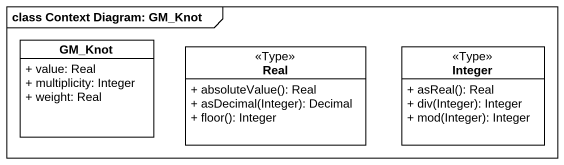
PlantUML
@startuml
mainframe class Context Diagram: GM_Knot
hide circle
hide empty members
skinparam classAttributeIconSize 0
class GM_Knot {
  + value: Real
  + multiplicity: Integer
  + weight: Real
}
class Real <<Type>> {
  + absoluteValue(): Real
  + asDecimal(Integer): Decimal
  + floor(): Integer
}
class Integer <<Type>> {
  + asReal(): Real
  + div(Integer): Integer
  + mod(Integer): Integer
}
@enduml
